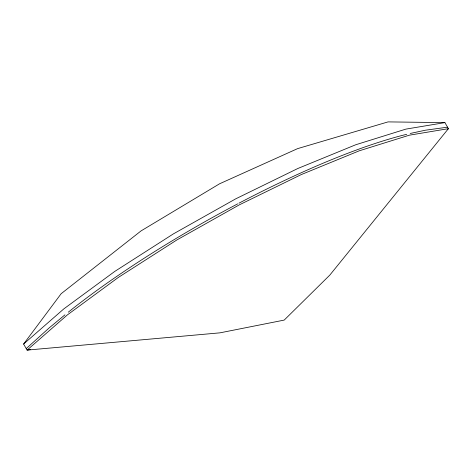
<?xml version="1.0" encoding="UTF-8"?>
<svg xmlns="http://www.w3.org/2000/svg" width="472" height="472" viewBox="0 0 472 472"><rect width="100%" height="100%" fill="white"/><g stroke="black" fill="none" stroke-linecap="round" stroke-linejoin="round"><path stroke-width="0.71" d="M23.6 344.047L61.154 293.708L141.057 230.902L219.557 183.797L297.596 148.633L388.055 121.894L444.913 122.614L448.4 128.673L329.81 275.099L284.203 320.093L219.946 332.843L27.087 350.106L23.6 344.047L63.82 308.889L114.838 271.37L173.395 233.882L235.675 198.865L297.761 168.522L355.752 144.751L405.873 129.116L444.913 122.614M26.226 348.607L49.112 327.963L64.959 314.842M447.297 129.641L448.4 128.673L409.36 135.181L359.239 150.816L301.242 174.587L239.162 204.931L176.882 239.947L118.325 277.436L67.307 314.954L27.087 350.106L30.704 349.504M68.31 312.169L73.325 308.157A275.748 67.644 -29.9 0 1 111.917 279.743C143.388 257.913 176.062 237.847 209.48 219.144A325.049 79.739 -29.9 0 1 237.67 203.863M406.693 134.331L401.755 135.541A275.748 67.644 -29.9 0 0 363.847 147.335C330.748 159.111 298.593 173.401 267.069 188.883A325.049 79.739 -29.9 0 0 238.95 203.19M410.215 133.47L425.378 130.213L447.539 127.174"/></g></svg>
